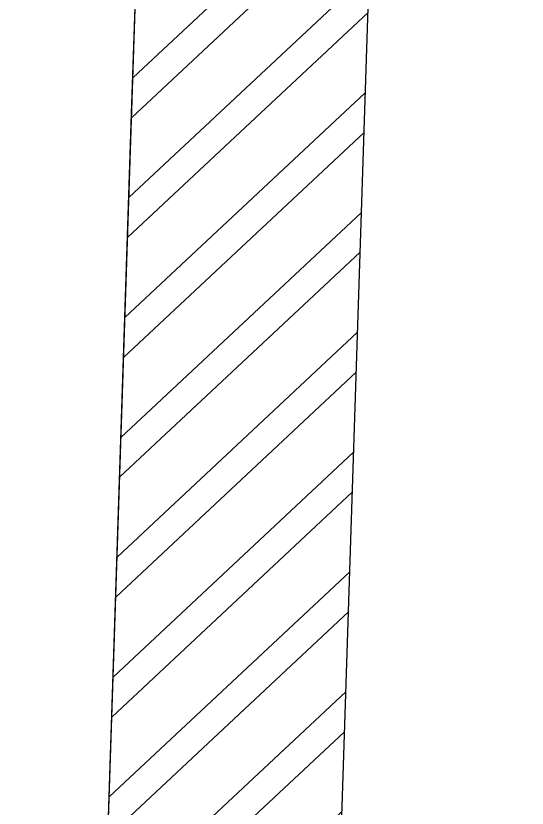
# Model space of a CAD drawing. Header units: feet. Extents: x 3055634 to 3066313, y -5766158 to -5744591.
# Drawn here: x 3065812 to 3066313, y -5751750 to -5750972 of the extents above; entities that cross this region are included whole.
import ezdxf

# ---------------------------------------------------------------- set-up
doc = ezdxf.new("R2010")
doc.units = ezdxf.units.FT
doc.header["$LTSCALE"] = 33
doc.header["$MEASUREMENT"] = 0
doc.layers.add('A-WALL', color=1, linetype='Continuous')
for name, color, linetype, lineweight in [('LENS-DIM', 252, 'Continuous', 5), ('LENS_DIMENSION', 193, 'Continuous', 0), ('LN-HATCH', 251, 'Continuous', 0)]:
    doc.layers.add(name, color=color, linetype=linetype, lineweight=lineweight)

# ---------------------------------------------------------------- blocks, each defined once
blk = doc.blocks.new('A$C6b5fe4c9')
at = {"layer": 'LN-HATCH'}
h = blk.add_hatch(dxfattribs=at)
h.set_pattern_fill('ANSI32', color=256, scale=222, angle=268.11)
h.set_pattern_definition([(313.11, (-3282399.562867816, 5462963.035840459), (60.77608072651566, 56.89314995255627), []), (313.11, (-3282400.857178072, 5462923.812763632), (60.77608072651566, 56.89314995255627), [])])
h.paths.add_polyline_path([(-2781.910474795848, 10254.65159271657), (-2775.910321270116, 10483.13886099495), (-6736.356304707936, 10587.14152210578), (-6742.356458233669, 10358.65425382554)])
h.paths.add_polyline_path([(-8230.432204905897, 498.6546186283231), (-8165.085783019661, 1896.357480482198), (-8314.770077235997, 1906.614691903815), (-8391.041584970428, 275.2337905336172), (-4430.539018720388, 145.3257066942751), (-4423.04587479215, 373.7688864991069), (-4854.222116898745, 387.9118591323495)])
h.paths.add_polyline_path([(-8521.23600369133, 1920.762900772504), (-8521.23600369133, 2071.11467051506), (-12423.10447673313, 2338.492688193917), (-12433.35927324835, 2188.843634906225)])
h.paths.add_polyline_path([(-12888.05384377111, 2220.001869417727), (-12877.79904725775, 2369.650922700763), (-17261.06687736139, 2670.017137371004), (-17188.3913047919, 2514.685227825307)])
h.paths.add_polyline_path([(-10064.8682919573, 7752.977436237038), (-9991.953162593769, 10443.98977064341), (-7123.168572025374, 10368.65450970828), (-7117.168418500573, 10597.14177798107), (-10214.24960112758, 10678.47218521684), (-10289.47584967594, 7902.165478050709), (-19693.14165280387, 7868.171148080378), (-19639.24565044232, 7752.977436237038)])
h.paths.add_polyline_path([(-2553.423206523061, 10248.65143919736), (1586.64837048389, 10139.93174878601), (1622.279217960313, 10367.64090494066), (-2547.42305299826, 10477.13870746922)])
h.paths.add_polyline_path([(35.60143733862787, 227.52120223362), (-4194.602694984525, 366.2757425755263), (-4202.095838911831, 137.8325627660379), (0, 0)])
at = {"layer": 'A-WALL'}
for p, q in [((-8230.432204905897, 498.6546186283231), (-4854.222116900608, 387.9118591472506)), ((-4854.222116898745, 387.9118591323495), (-4423.04587479122, 373.7688864991069)), ((-8391.041584970428, 275.2337905336172), (0, 0))]:
    blk.add_line(p, q, dxfattribs=at)

msp = doc.modelspace()

# ---------------------------------------------------------------- linework, layer by layer
at = {"layer": 'LENS-DIM', "color": 2}
msp.add_lwpolyline([(3060646.439507776, -5745635.221346994), (3060997.712313027, -5745690.186847554), (3061009.490634579, -5745614.914103555), (3063543.673015338, -5746011.450928906), (3063353.674113562, -5747322.843757011), (3063349.809270331, -5747347.54314682), (3065126.19383326, -5747625.503368047), (3065149.382950715, -5747477.306658122), (3063521.195097707, -5747222.53555435), (3063706.708037349, -5746036.961874977), (3066077.855396096, -5746407.987754256), (3066038.218787142, -5747616.387469161), (3065890.366500325, -5747593.252245397), (3065867.177382869, -5747741.44895532), (3066033.264211022, -5747767.437433525), (3065946.650507976, -5750408.025940884), (3065819.737630305, -5750403.863083143), (3065812.244486377, -5750632.306262953), (3065939.157364044, -5750636.46912069), (3065814.271631915, -5754443.855450804)], dxfattribs=at)

# ---------------------------------------------------------------- block references
at = {"layer": 'LENS_DIMENSION', "rotation": 90}
msp.add_blockref('A$C6b5fe4c9', (3066312.926250544, -5746213.423245897), dxfattribs=at)

doc.saveas('drawing.dxf')
